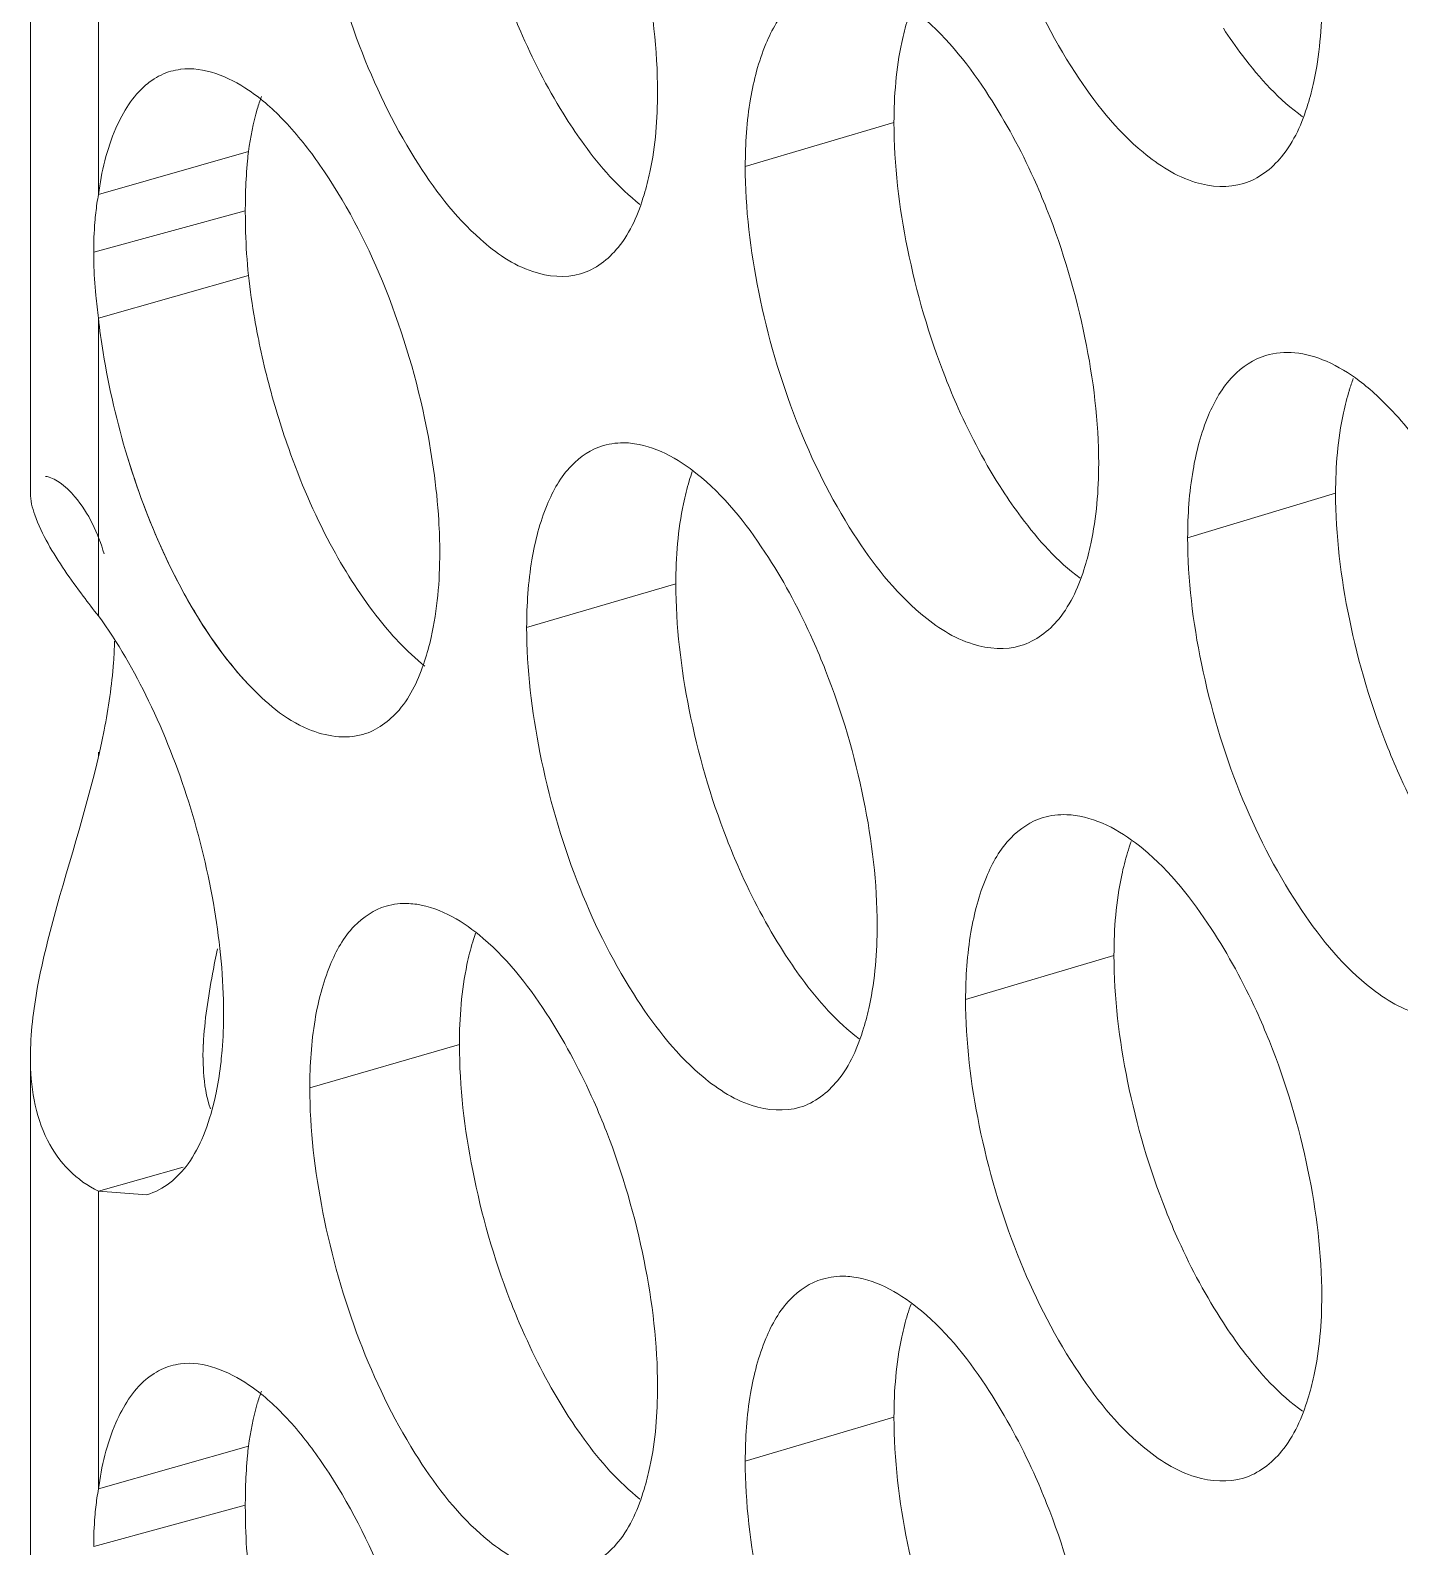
# Model space of a CAD drawing. Header units: millimetres. Extents: x 1177 to 4147, y 93 to 2194.
# Drawn here: x 2491.77 to 2500.1, y 1006.65 to 1015.88 of the extents above; entities that cross this region are included whole.
import ezdxf

# ---------------------------------------------------------------- set-up
doc = ezdxf.new("R2010")
doc.units = ezdxf.units.MM
doc.header["$LTSCALE"] = 0.1
doc.layers.get('0').update_dxf_attribs({"lineweight": 13})
doc.layers.add('标注', color=251, linetype='Continuous', lineweight=9)

# ---------------------------------------------------------------- blocks, each defined once
blk = doc.blocks.new('02')
for p, q in [((4328.801, 1038.5), (4328.801, 1044.845)), ((4329.392, 1041.095), (4329.392, 1043.682)), ((4329.392, 1037.432), (4329.392, 1040.019)), ((4328.801, 1027.25), (4328.801, 1033.595)), ((4329.392, 1029.845), (4329.392, 1032.432))]:
    blk.add_line(p, q)
at = {"layer": '标注'}
for p, q in [((4336.303, 1041.719), (4335.011, 1041.338)), ((4330.695, 1041.467), (4329.392, 1041.095)), ((4330.695, 1041.467), (4329.392, 1041.095)), ((4330.668, 1040.953), (4329.351, 1040.594)), ((4330.668, 1040.953), (4329.351, 1040.594)), ((4330.695, 1040.391), (4329.392, 1040.019)), ((4330.695, 1040.391), (4329.392, 1040.019)), ((4340.139, 1038.499), (4338.854, 1038.112)), ((4334.408, 1037.71), (4333.112, 1037.333)), ((4334.408, 1037.71), (4333.112, 1037.333)), ((4329.392, 1036.21), (4329.392, 1036.248)), ((4338.214, 1034.482), (4336.925, 1034.098)), ((4338.214, 1034.482), (4336.925, 1034.098)), ((4332.528, 1033.707), (4331.228, 1033.332)), ((4330.127, 1032.641), (4329.392, 1032.432)), ((4329.392, 1032.432), (4329.813, 1032.402)), ((4336.303, 1030.469), (4335.011, 1030.088)), ((4330.695, 1030.217), (4329.392, 1029.845)), ((4330.668, 1029.703), (4329.351, 1029.344))]:
    blk.add_line(p, q, dxfattribs=at)
for centre, radius, start, end in [((4330.173, 1041.636), 0.55, 97.1735, 105.9366), ((4330.173, 1041.636), 0.55, 97.1735, 105.9366), ((4331.697, 1040.679), 2.342, 169.768, 173.6853), ((4331.697, 1040.679), 2.342, 169.768, 173.6853), ((4335.848, 1040.955), 5.18, 178.0496, 180.0207), ((4335.848, 1040.955), 5.18, 178.0496, 180.0207), ((4336.345, 1040.954), 5.677, 180.0086, 181.863), ((4336.345, 1040.954), 5.677, 180.0086, 181.863), ((4336.687, 1040.966), 6.02, 181.871, 185.483), ((4336.687, 1040.966), 6.02, 181.871, 185.483), ((4336.712, 1041.054), 6.053, 186.2893, 189.956), ((4336.712, 1041.054), 6.053, 186.2893, 189.956), ((4333.9, 1040.641), 4.55, 185.3339, 187.8588), ((4333.9, 1040.641), 4.55, 185.3339, 187.8588), ((4342.076, 1038.831), 1.903, 159.5485, 162.781), ((4336.39, 1038.039), 1.95, 160.5892, 163.1153), ((4336.39, 1038.039), 1.95, 160.5892, 163.1153), ((4340.165, 1034.812), 1.918, 159.8933, 162.8914), ((4340.165, 1034.812), 1.918, 159.8933, 162.8914), ((4334.526, 1034.033), 1.966, 160.9402, 163.2288), ((4332.677, 1033.598), 2.377, 177.2621, 180.0726), ((4338.27, 1030.798), 1.933, 160.2403, 163.0029), ((4330.173, 1030.386), 0.55, 97.1735, 105.9366), ((4331.697, 1029.429), 2.342, 169.768, 173.6853), ((4335.848, 1029.705), 5.18, 178.0496, 180.0207), ((4336.345, 1029.704), 5.677, 180.0086, 181.863), ((4336.687, 1029.716), 6.02, 181.871, 185.483)]:
    blk.add_arc(centre, radius, start, end, dxfattribs=at)
for points, knots in [([(4336.925, 1045.348), (4336.925, 1044.981), (4337.018, 1044.225), (4337.335, 1043.142), (4337.812, 1042.191), (4338.234, 1041.655), (4338.467, 1041.461)], [0, 0, 0, 0, 0.256988, 0.530284, 0.787246, 1, 1, 1, 1]), ([(4331.228, 1044.582), (4331.228, 1044.219), (4331.318, 1043.47), (4331.622, 1042.395), (4332.079, 1041.445), (4332.485, 1040.905), (4332.711, 1040.705)], [0, 0, 0, 0, 0.256731, 0.529807, 0.786809, 1, 1, 1, 1]), ([(4334.249, 1041.985), (4334.249, 1042.352), (4334.157, 1043.108), (4333.946, 1043.838), (4333.805, 1044.201)], [0, 0, 0, 0, 0.48467, 1, 1, 1, 1]), ([(4335.681, 1042.919), (4335.576, 1042.888), (4335.362, 1042.744), (4335.16, 1042.379), (4335.035, 1041.897), (4335.011, 1041.535), (4335.011, 1041.338)], [0, 0, 0, 0, 0.18233, 0.402579, 0.67547, 1, 1, 1, 1]), ([(4337.128, 1041.95), (4336.963, 1042.204), (4336.645, 1042.62), (4336.171, 1042.906), (4335.955, 1042.937)], [0, 0, 0, 0, 0.581214, 1, 1, 1, 1]), ([(4332.967, 1042.739), (4333.001, 1042.65), (4333.141, 1042.311), (4333.311, 1041.985), (4333.455, 1041.757)], [0, 0, 0, 0, 0.260931, 1, 1, 1, 1]), ([(4339.899, 1041.879), (4339.919, 1041.944), (4339.995, 1042.236), (4340.019, 1042.54), (4340.019, 1042.773)], [0, 0, 0, 0, 0.225563, 1, 1, 1, 1]), ([(4336.421, 1042.614), (4336.401, 1042.549), (4336.327, 1042.256), (4336.303, 1041.952), (4336.303, 1041.719)], [0, 0, 0, 0, 0.225225, 1, 1, 1, 1]), ([(4339.164, 1042.539), (4339.217, 1042.458), (4339.414, 1042.176), (4339.651, 1041.915), (4339.853, 1041.77)], [0, 0, 0, 0, 0.279659, 1, 1, 1, 1]), ([(4331.316, 1041.35), (4331.223, 1041.484), (4331.035, 1041.722), (4330.662, 1042.059), (4330.309, 1042.208), (4330.104, 1042.183)], [0, 0, 0, 0, 0.320968, 0.5929, 1, 1, 1, 1]), ([(4331.316, 1041.35), (4331.223, 1041.484), (4331.035, 1041.722), (4330.662, 1042.059), (4330.309, 1042.208), (4330.104, 1042.183)], [0, 0, 0, 0, 0.320968, 0.5929, 1, 1, 1, 1]), ([(4330.022, 1042.166), (4329.963, 1042.149), (4329.887, 1042.111), (4329.821, 1042.06), (4329.805, 1042.047)], [0, 0, 0, 0, 0.740858, 1, 1, 1, 1]), ([(4330.022, 1042.166), (4329.963, 1042.149), (4329.887, 1042.111), (4329.821, 1042.06), (4329.805, 1042.047)], [0, 0, 0, 0, 0.740858, 1, 1, 1, 1]), ([(4329.805, 1042.047), (4329.689, 1041.948), (4329.497, 1041.636), (4329.419, 1041.292), (4329.392, 1041.095)], [0, 0, 0, 0, 0.434523, 1, 1, 1, 1]), ([(4329.805, 1042.047), (4329.689, 1041.948), (4329.497, 1041.636), (4329.419, 1041.292), (4329.392, 1041.095)], [0, 0, 0, 0, 0.434523, 1, 1, 1, 1]), ([(4330.808, 1041.946), (4330.795, 1041.91), (4330.744, 1041.753), (4330.712, 1041.592), (4330.695, 1041.467)], [0, 0, 0, 0, 0.232223, 1, 1, 1, 1]), ([(4330.808, 1041.946), (4330.795, 1041.91), (4330.744, 1041.753), (4330.712, 1041.592), (4330.695, 1041.467)], [0, 0, 0, 0, 0.232223, 1, 1, 1, 1]), ([(4334.132, 1041.092), (4334.152, 1041.157), (4334.226, 1041.449), (4334.249, 1041.752), (4334.249, 1041.985)], [0, 0, 0, 0, 0.225161, 1, 1, 1, 1]), ([(4337.629, 1040.97), (4337.594, 1041.059), (4337.45, 1041.397), (4337.276, 1041.722), (4337.128, 1041.95)], [0, 0, 0, 0, 0.26065, 1, 1, 1, 1]), ([(4339.34, 1041.19), (4339.469, 1041.229), (4339.727, 1041.429), (4339.848, 1041.716), (4339.899, 1041.879)], [0, 0, 0, 0, 0.441719, 1, 1, 1, 1]), ([(4333.455, 1041.757), (4333.505, 1041.679), (4333.689, 1041.407), (4333.909, 1041.154), (4334.096, 1041.008)], [0, 0, 0, 0, 0.278486, 1, 1, 1, 1]), ([(4336.303, 1041.719), (4336.303, 1041.352), (4336.395, 1040.596), (4336.607, 1039.866), (4336.75, 1039.503)], [0, 0, 0, 0, 0.484764, 1, 1, 1, 1]), ([(4330.695, 1041.467), (4330.692, 1041.44), (4330.68, 1041.328), (4330.674, 1041.216), (4330.671, 1041.131)], [0, 0, 0, 0, 0.242582, 1, 1, 1, 1]), ([(4330.695, 1041.467), (4330.692, 1041.44), (4330.68, 1041.328), (4330.674, 1041.216), (4330.671, 1041.131)], [0, 0, 0, 0, 0.242582, 1, 1, 1, 1]), ([(4338.467, 1041.461), (4338.602, 1041.349), (4338.872, 1041.173), (4339.207, 1041.149), (4339.34, 1041.19)], [0, 0, 0, 0, 0.557203, 1, 1, 1, 1]), ([(4332.225, 1039.15), (4332.14, 1039.557), (4331.905, 1040.323), (4331.535, 1041.037), (4331.316, 1041.35)], [0, 0, 0, 0, 0.521078, 1, 1, 1, 1]), ([(4332.225, 1039.15), (4332.14, 1039.557), (4331.905, 1040.323), (4331.535, 1041.037), (4331.316, 1041.35)], [0, 0, 0, 0, 0.521078, 1, 1, 1, 1]), ([(4335.011, 1041.338), (4335.011, 1040.972), (4335.103, 1040.217), (4335.417, 1039.135), (4335.888, 1038.184), (4336.305, 1037.647), (4336.536, 1037.451)], [0, 0, 0, 0, 0.257025, 0.530351, 0.787311, 1, 1, 1, 1]), ([(4333.581, 1040.405), (4333.709, 1040.442), (4333.965, 1040.643), (4334.083, 1040.929), (4334.132, 1041.092)], [0, 0, 0, 0, 0.438663, 1, 1, 1, 1]), ([(4329.369, 1040.936), (4329.366, 1040.909), (4329.355, 1040.795), (4329.351, 1040.681), (4329.351, 1040.594)], [0, 0, 0, 0, 0.240746, 1, 1, 1, 1]), ([(4329.369, 1040.936), (4329.366, 1040.909), (4329.355, 1040.795), (4329.351, 1040.681), (4329.351, 1040.594)], [0, 0, 0, 0, 0.240746, 1, 1, 1, 1]), ([(4338.081, 1038.756), (4338.081, 1039.122), (4337.987, 1039.878), (4337.773, 1040.607), (4337.629, 1040.97)], [0, 0, 0, 0, 0.484593, 1, 1, 1, 1]), ([(4332.711, 1040.705), (4332.843, 1040.587), (4333.109, 1040.399), (4333.448, 1040.366), (4333.581, 1040.405)], [0, 0, 0, 0, 0.561342, 1, 1, 1, 1]), ([(4329.351, 1040.594), (4329.351, 1040.563), (4329.353, 1040.438), (4329.36, 1040.313), (4329.369, 1040.218)], [0, 0, 0, 0, 0.242279, 1, 1, 1, 1]), ([(4329.351, 1040.594), (4329.351, 1040.563), (4329.353, 1040.438), (4329.36, 1040.313), (4329.369, 1040.218)], [0, 0, 0, 0, 0.242279, 1, 1, 1, 1]), ([(4329.392, 1040.019), (4329.403, 1039.92), (4329.459, 1039.512), (4329.554, 1039.11), (4329.644, 1038.812)], [0, 0, 0, 0, 0.243528, 1, 1, 1, 1]), ([(4329.392, 1040.019), (4329.403, 1039.92), (4329.459, 1039.512), (4329.554, 1039.11), (4329.644, 1038.812)], [0, 0, 0, 0, 0.243528, 1, 1, 1, 1]), ([(4330.75, 1040.007), (4330.762, 1039.939), (4330.815, 1039.661), (4330.885, 1039.387), (4330.947, 1039.184)], [0, 0, 0, 0, 0.247361, 1, 1, 1, 1]), ([(4330.75, 1040.007), (4330.762, 1039.939), (4330.815, 1039.661), (4330.885, 1039.387), (4330.947, 1039.184)], [0, 0, 0, 0, 0.247361, 1, 1, 1, 1]), ([(4341.005, 1038.734), (4340.894, 1038.902), (4340.692, 1039.168), (4340.368, 1039.473), (4340.08, 1039.651), (4339.797, 1039.734), (4339.613, 1039.72), (4339.532, 1039.695)], [0, 0, 0, 0, 0.324474, 0.533713, 0.711862, 0.863947, 1, 1, 1, 1]), ([(4339.532, 1039.695), (4339.425, 1039.663), (4339.21, 1039.518), (4339.005, 1039.153), (4338.879, 1038.671), (4338.854, 1038.308), (4338.854, 1038.112)], [0, 0, 0, 0, 0.183968, 0.404776, 0.677031, 1, 1, 1, 1]), ([(4336.75, 1039.503), (4336.785, 1039.414), (4336.926, 1039.076), (4337.099, 1038.751), (4337.246, 1038.524)], [0, 0, 0, 0, 0.260758, 1, 1, 1, 1]), ([(4340.259, 1039.394), (4340.239, 1039.329), (4340.164, 1039.037), (4340.139, 1038.733), (4340.139, 1038.499)], [0, 0, 0, 0, 0.225492, 1, 1, 1, 1]), ([(4330.947, 1039.184), (4330.977, 1039.084), (4331.104, 1038.699), (4331.264, 1038.324), (4331.406, 1038.058)], [0, 0, 0, 0, 0.257432, 1, 1, 1, 1]), ([(4330.947, 1039.184), (4330.977, 1039.084), (4331.104, 1038.699), (4331.264, 1038.324), (4331.406, 1038.058)], [0, 0, 0, 0, 0.257432, 1, 1, 1, 1]), ([(4332.357, 1037.982), (4332.357, 1038.075), (4332.344, 1038.467), (4332.287, 1038.857), (4332.225, 1039.15)], [0, 0, 0, 0, 0.236743, 1, 1, 1, 1]), ([(4332.357, 1037.982), (4332.357, 1038.075), (4332.344, 1038.467), (4332.287, 1038.857), (4332.225, 1039.15)], [0, 0, 0, 0, 0.236743, 1, 1, 1, 1]), ([(4333.779, 1038.913), (4333.673, 1038.882), (4333.461, 1038.738), (4333.26, 1038.374), (4333.136, 1037.892), (4333.112, 1037.529), (4333.112, 1037.333)], [0, 0, 0, 0, 0.181499, 0.401469, 0.674683, 1, 1, 1, 1]), ([(4333.779, 1038.913), (4333.673, 1038.882), (4333.461, 1038.738), (4333.26, 1038.374), (4333.136, 1037.892), (4333.112, 1037.529), (4333.112, 1037.333)], [0, 0, 0, 0, 0.181499, 0.401469, 0.674683, 1, 1, 1, 1]), ([(4334.048, 1038.929), (4334.025, 1038.933), (4333.935, 1038.941), (4333.843, 1038.931), (4333.779, 1038.913)], [0, 0, 0, 0, 0.259359, 1, 1, 1, 1]), ([(4334.048, 1038.929), (4334.025, 1038.933), (4333.935, 1038.941), (4333.843, 1038.931), (4333.779, 1038.913)], [0, 0, 0, 0, 0.259359, 1, 1, 1, 1]), ([(4335.213, 1037.939), (4335.049, 1038.194), (4334.734, 1038.61), (4334.263, 1038.898), (4334.048, 1038.929)], [0, 0, 0, 0, 0.582011, 1, 1, 1, 1]), ([(4335.213, 1037.939), (4335.049, 1038.194), (4334.734, 1038.61), (4334.263, 1038.898), (4334.048, 1038.929)], [0, 0, 0, 0, 0.582011, 1, 1, 1, 1]), ([(4329.644, 1038.812), (4329.675, 1038.712), (4329.801, 1038.327), (4329.962, 1037.952), (4330.104, 1037.686)], [0, 0, 0, 0, 0.257377, 1, 1, 1, 1]), ([(4329.644, 1038.812), (4329.762, 1038.425), (4330.041, 1037.724), (4330.459, 1037.087), (4330.696, 1036.836)], [0, 0, 0, 0, 0.540054, 1, 1, 1, 1]), ([(4328.932, 1038.645), (4328.974, 1038.64), (4329.073, 1038.59), (4329.281, 1038.385), (4329.389, 1038.149), (4329.441, 1037.971)], [0, 0, 0, 0, 0.148198, 0.361925, 1, 1, 1, 1]), ([(4337.962, 1037.862), (4337.982, 1037.927), (4338.056, 1038.219), (4338.081, 1038.523), (4338.081, 1038.756)], [0, 0, 0, 0, 0.225428, 1, 1, 1, 1]), ([(4334.524, 1038.605), (4334.505, 1038.54), (4334.431, 1038.247), (4334.408, 1037.944), (4334.408, 1037.71)], [0, 0, 0, 0, 0.225092, 1, 1, 1, 1]), ([(4334.524, 1038.605), (4334.505, 1038.54), (4334.431, 1038.247), (4334.408, 1037.944), (4334.408, 1037.71)], [0, 0, 0, 0, 0.225092, 1, 1, 1, 1]), ([(4337.246, 1038.524), (4337.297, 1038.444), (4337.491, 1038.165), (4337.721, 1037.907), (4337.919, 1037.761)], [0, 0, 0, 0, 0.279282, 1, 1, 1, 1]), ([(4328.954, 1038.061), (4328.91, 1038.141), (4328.841, 1038.281), (4328.801, 1038.436), (4328.801, 1038.5)], [0, 0, 0, 0, 0.58968, 1, 1, 1, 1]), ([(4340.139, 1038.499), (4340.139, 1038.133), (4340.233, 1037.376), (4340.448, 1036.647), (4340.593, 1036.286)], [0, 0, 0, 0, 0.484687, 1, 1, 1, 1]), ([(4329.392, 1037.432), (4329.347, 1037.489), (4329.191, 1037.691), (4329.044, 1037.901), (4328.954, 1038.061)], [0, 0, 0, 0, 0.283462, 1, 1, 1, 1]), ([(4331.406, 1038.058), (4331.522, 1037.842), (4331.761, 1037.459), (4332.068, 1037.123), (4332.228, 1036.996)], [0, 0, 0, 0, 0.545672, 1, 1, 1, 1]), ([(4331.406, 1038.058), (4331.522, 1037.842), (4331.761, 1037.459), (4332.068, 1037.123), (4332.228, 1036.996)], [0, 0, 0, 0, 0.545672, 1, 1, 1, 1]), ([(4338.854, 1038.112), (4338.854, 1037.746), (4338.948, 1036.989), (4339.268, 1035.907), (4339.749, 1034.957), (4340.174, 1034.422), (4340.408, 1034.229)], [0, 0, 0, 0, 0.256797, 0.52993, 0.786916, 1, 1, 1, 1]), ([(4332.225, 1037.039), (4332.248, 1037.107), (4332.331, 1037.414), (4332.357, 1037.735), (4332.357, 1037.982)], [0, 0, 0, 0, 0.223003, 1, 1, 1, 1]), ([(4332.225, 1037.039), (4332.248, 1037.107), (4332.331, 1037.414), (4332.357, 1037.735), (4332.357, 1037.982)], [0, 0, 0, 0, 0.223003, 1, 1, 1, 1]), ([(4335.709, 1036.958), (4335.674, 1037.047), (4335.532, 1037.385), (4335.36, 1037.711), (4335.213, 1037.939)], [0, 0, 0, 0, 0.260737, 1, 1, 1, 1]), ([(4335.709, 1036.958), (4335.674, 1037.047), (4335.532, 1037.385), (4335.36, 1037.711), (4335.213, 1037.939)], [0, 0, 0, 0, 0.260737, 1, 1, 1, 1]), ([(4337.405, 1037.174), (4337.534, 1037.212), (4337.791, 1037.412), (4337.911, 1037.699), (4337.962, 1037.862)], [0, 0, 0, 0, 0.440715, 1, 1, 1, 1]), ([(4330.104, 1037.686), (4330.148, 1037.604), (4330.32, 1037.303), (4330.523, 1037.02), (4330.696, 1036.836)], [0, 0, 0, 0, 0.271397, 1, 1, 1, 1]), ([(4334.408, 1037.71), (4334.408, 1037.344), (4334.499, 1036.587), (4334.709, 1035.857), (4334.851, 1035.494)], [0, 0, 0, 0, 0.484802, 1, 1, 1, 1]), ([(4334.408, 1037.71), (4334.408, 1037.344), (4334.499, 1036.587), (4334.709, 1035.857), (4334.851, 1035.494)], [0, 0, 0, 0, 0.484802, 1, 1, 1, 1]), ([(4330.479, 1033.983), (4330.479, 1034.282), (4330.418, 1034.903), (4330.199, 1035.816), (4329.861, 1036.677), (4329.56, 1037.202), (4329.392, 1037.432)], [0, 0, 0, 0, 0.24518, 0.507954, 0.766556, 1, 1, 1, 1]), ([(4333.112, 1037.333), (4333.112, 1036.968), (4333.203, 1036.216), (4333.511, 1035.138), (4333.976, 1034.187), (4334.388, 1033.649), (4334.616, 1033.451)], [0, 0, 0, 0, 0.25688, 0.530083, 0.787064, 1, 1, 1, 1]), ([(4333.112, 1037.333), (4333.112, 1036.968), (4333.203, 1036.216), (4333.511, 1035.138), (4333.976, 1034.187), (4334.388, 1033.649), (4334.616, 1033.451)], [0, 0, 0, 0, 0.25688, 0.530083, 0.787064, 1, 1, 1, 1]), ([(4336.536, 1037.451), (4336.67, 1037.338), (4336.938, 1037.16), (4337.272, 1037.134), (4337.405, 1037.174)], [0, 0, 0, 0, 0.558251, 1, 1, 1, 1]), ([(4329.532, 1037.212), (4329.531, 1037.15), (4329.518, 1036.89), (4329.479, 1036.632), (4329.441, 1036.438)], [0, 0, 0, 0, 0.238404, 1, 1, 1, 1]), ([(4331.69, 1036.402), (4331.811, 1036.437), (4332.057, 1036.619), (4332.175, 1036.888), (4332.225, 1037.039)], [0, 0, 0, 0, 0.441393, 1, 1, 1, 1]), ([(4331.69, 1036.402), (4331.811, 1036.437), (4332.057, 1036.619), (4332.175, 1036.888), (4332.225, 1037.039)], [0, 0, 0, 0, 0.441393, 1, 1, 1, 1]), ([(4336.157, 1034.743), (4336.157, 1035.11), (4336.065, 1035.866), (4335.852, 1036.595), (4335.709, 1036.958)], [0, 0, 0, 0, 0.484632, 1, 1, 1, 1]), ([(4336.157, 1034.743), (4336.157, 1035.11), (4336.065, 1035.866), (4335.852, 1036.595), (4335.709, 1036.958)], [0, 0, 0, 0, 0.484632, 1, 1, 1, 1]), ([(4330.696, 1036.836), (4330.844, 1036.68), (4331.132, 1036.424), (4331.537, 1036.358), (4331.69, 1036.402)], [0, 0, 0, 0, 0.574979, 1, 1, 1, 1]), ([(4330.696, 1036.836), (4330.844, 1036.68), (4331.132, 1036.424), (4331.537, 1036.358), (4331.69, 1036.402)], [0, 0, 0, 0, 0.574979, 1, 1, 1, 1]), ([(4329.441, 1036.438), (4329.339, 1035.919), (4329.098, 1035.188), (4328.856, 1034.246), (4328.801, 1033.801), (4328.801, 1033.595)], [0, 0, 0, 0, 0.543055, 0.787808, 1, 1, 1, 1]), ([(4340.593, 1036.286), (4340.628, 1036.197), (4340.773, 1035.859), (4340.948, 1035.535), (4341.097, 1035.308)], [0, 0, 0, 0, 0.260583, 1, 1, 1, 1]), ([(4337.599, 1035.68), (4337.493, 1035.648), (4337.279, 1035.504), (4337.075, 1035.139), (4336.95, 1034.657), (4336.925, 1034.294), (4336.925, 1034.098)], [0, 0, 0, 0, 0.183153, 0.403682, 0.676253, 1, 1, 1, 1]), ([(4337.599, 1035.68), (4337.493, 1035.648), (4337.279, 1035.504), (4337.075, 1035.139), (4336.95, 1034.657), (4336.925, 1034.294), (4336.925, 1034.098)], [0, 0, 0, 0, 0.183153, 0.403682, 0.676253, 1, 1, 1, 1]), ([(4337.876, 1035.699), (4337.853, 1035.702), (4337.76, 1035.71), (4337.665, 1035.7), (4337.599, 1035.68)], [0, 0, 0, 0, 0.259249, 1, 1, 1, 1]), ([(4337.876, 1035.699), (4337.853, 1035.702), (4337.76, 1035.71), (4337.665, 1035.7), (4337.599, 1035.68)], [0, 0, 0, 0, 0.259249, 1, 1, 1, 1]), ([(4339.059, 1034.715), (4338.893, 1034.968), (4338.571, 1035.385), (4338.094, 1035.669), (4337.876, 1035.699)], [0, 0, 0, 0, 0.580424, 1, 1, 1, 1]), ([(4339.059, 1034.715), (4338.893, 1034.968), (4338.571, 1035.385), (4338.094, 1035.669), (4337.876, 1035.699)], [0, 0, 0, 0, 0.580424, 1, 1, 1, 1]), ([(4334.851, 1035.494), (4334.885, 1035.405), (4335.026, 1035.067), (4335.197, 1034.741), (4335.343, 1034.513)], [0, 0, 0, 0, 0.260845, 1, 1, 1, 1]), ([(4334.851, 1035.494), (4334.885, 1035.405), (4335.026, 1035.067), (4335.197, 1034.741), (4335.343, 1034.513)], [0, 0, 0, 0, 0.260845, 1, 1, 1, 1]), ([(4338.332, 1035.377), (4338.312, 1035.312), (4338.238, 1035.019), (4338.214, 1034.715), (4338.214, 1034.482)], [0, 0, 0, 0, 0.225358, 1, 1, 1, 1]), ([(4338.332, 1035.377), (4338.312, 1035.312), (4338.238, 1035.019), (4338.214, 1034.715), (4338.214, 1034.482)], [0, 0, 0, 0, 0.225358, 1, 1, 1, 1]), ([(4331.891, 1034.91), (4331.787, 1034.88), (4331.575, 1034.737), (4331.375, 1034.374), (4331.252, 1033.892), (4331.228, 1033.529), (4331.228, 1033.332)], [0, 0, 0, 0, 0.180661, 0.40035, 0.673891, 1, 1, 1, 1]), ([(4332.157, 1034.926), (4332.134, 1034.929), (4332.046, 1034.938), (4331.955, 1034.929), (4331.891, 1034.91)], [0, 0, 0, 0, 0.259416, 1, 1, 1, 1]), ([(4333.312, 1033.933), (4333.15, 1034.188), (4332.839, 1034.604), (4332.371, 1034.894), (4332.157, 1034.926)], [0, 0, 0, 0, 0.582814, 1, 1, 1, 1]), ([(4336.039, 1033.85), (4336.059, 1033.914), (4336.133, 1034.207), (4336.157, 1034.51), (4336.157, 1034.743)], [0, 0, 0, 0, 0.225294, 1, 1, 1, 1]), ([(4336.039, 1033.85), (4336.059, 1033.914), (4336.133, 1034.207), (4336.157, 1034.51), (4336.157, 1034.743)], [0, 0, 0, 0, 0.225294, 1, 1, 1, 1]), ([(4339.564, 1033.736), (4339.528, 1033.825), (4339.384, 1034.162), (4339.208, 1034.487), (4339.059, 1034.715)], [0, 0, 0, 0, 0.260562, 1, 1, 1, 1]), ([(4339.564, 1033.736), (4339.528, 1033.825), (4339.384, 1034.162), (4339.208, 1034.487), (4339.059, 1034.715)], [0, 0, 0, 0, 0.260562, 1, 1, 1, 1]), ([(4332.643, 1034.601), (4332.624, 1034.536), (4332.551, 1034.243), (4332.528, 1033.94), (4332.528, 1033.707)], [0, 0, 0, 0, 0.22496, 1, 1, 1, 1]), ([(4330.426, 1034.539), (4330.411, 1034.467), (4330.357, 1034.193), (4330.313, 1033.916), (4330.304, 1033.711)], [0, 0, 0, 0, 0.264477, 1, 1, 1, 1]), ([(4335.343, 1034.513), (4335.393, 1034.434), (4335.582, 1034.159), (4335.807, 1033.903), (4336, 1033.757)], [0, 0, 0, 0, 0.27889, 1, 1, 1, 1]), ([(4335.343, 1034.513), (4335.393, 1034.434), (4335.582, 1034.159), (4335.807, 1033.903), (4336, 1033.757)], [0, 0, 0, 0, 0.27889, 1, 1, 1, 1]), ([(4338.214, 1034.482), (4338.214, 1034.115), (4338.307, 1033.359), (4338.52, 1032.629), (4338.664, 1032.267)], [0, 0, 0, 0, 0.484725, 1, 1, 1, 1]), ([(4338.214, 1034.482), (4338.214, 1034.115), (4338.307, 1033.359), (4338.52, 1032.629), (4338.664, 1032.267)], [0, 0, 0, 0, 0.484725, 1, 1, 1, 1]), ([(4340.408, 1034.229), (4340.545, 1034.117), (4340.818, 1033.941), (4341.155, 1033.919), (4341.29, 1033.96)], [0, 0, 0, 0, 0.55656, 1, 1, 1, 1]), ([(4336.925, 1034.098), (4336.925, 1033.731), (4337.018, 1032.975), (4337.335, 1031.892), (4337.812, 1030.941), (4338.234, 1030.405), (4338.467, 1030.211)], [0, 0, 0, 0, 0.256988, 0.530284, 0.787246, 1, 1, 1, 1]), ([(4336.925, 1034.098), (4336.925, 1033.731), (4337.018, 1032.975), (4337.335, 1031.892), (4337.812, 1030.941), (4338.234, 1030.405), (4338.467, 1030.211)], [0, 0, 0, 0, 0.256988, 0.530284, 0.787246, 1, 1, 1, 1]), ([(4330.457, 1033.557), (4330.46, 1033.591), (4330.474, 1033.733), (4330.479, 1033.875), (4330.479, 1033.983)], [0, 0, 0, 0, 0.240443, 1, 1, 1, 1]), ([(4333.805, 1032.951), (4333.77, 1033.04), (4333.629, 1033.379), (4333.458, 1033.705), (4333.312, 1033.933)], [0, 0, 0, 0, 0.260824, 1, 1, 1, 1]), ([(4335.486, 1033.162), (4335.613, 1033.2), (4335.87, 1033.4), (4335.989, 1033.687), (4336.039, 1033.85)], [0, 0, 0, 0, 0.439697, 1, 1, 1, 1]), ([(4335.486, 1033.162), (4335.613, 1033.2), (4335.87, 1033.4), (4335.989, 1033.687), (4336.039, 1033.85)], [0, 0, 0, 0, 0.439697, 1, 1, 1, 1]), ([(4332.528, 1033.707), (4332.528, 1033.34), (4332.618, 1032.583), (4332.827, 1031.852), (4332.967, 1031.489)], [0, 0, 0, 0, 0.484841, 1, 1, 1, 1]), ([(4340.019, 1031.523), (4340.019, 1031.889), (4339.925, 1032.645), (4339.709, 1033.374), (4339.564, 1033.736)], [0, 0, 0, 0, 0.484554, 1, 1, 1, 1]), ([(4340.019, 1031.523), (4340.019, 1031.889), (4339.925, 1032.645), (4339.709, 1033.374), (4339.564, 1033.736)], [0, 0, 0, 0, 0.484554, 1, 1, 1, 1]), ([(4328.801, 1033.595), (4328.8, 1033.35), (4328.855, 1032.983), (4329.123, 1032.604), (4329.299, 1032.478), (4329.392, 1032.432)], [0, 0, 0, 0, 0.536627, 0.771347, 1, 1, 1, 1]), ([(4330.301, 1033.595), (4330.301, 1033.554), (4330.306, 1033.404), (4330.329, 1033.252), (4330.365, 1033.15)], [0, 0, 0, 0, 0.274396, 1, 1, 1, 1]), ([(4330.401, 1033.225), (4330.407, 1033.251), (4330.43, 1033.361), (4330.447, 1033.472), (4330.457, 1033.557)], [0, 0, 0, 0, 0.239722, 1, 1, 1, 1]), ([(4334.616, 1033.451), (4334.749, 1033.335), (4335.016, 1033.152), (4335.353, 1033.123), (4335.486, 1033.162)], [0, 0, 0, 0, 0.55978, 1, 1, 1, 1]), ([(4334.616, 1033.451), (4334.749, 1033.335), (4335.016, 1033.152), (4335.353, 1033.123), (4335.486, 1033.162)], [0, 0, 0, 0, 0.55978, 1, 1, 1, 1]), ([(4331.228, 1033.332), (4331.228, 1032.969), (4331.318, 1032.22), (4331.622, 1031.145), (4332.079, 1030.195), (4332.485, 1029.655), (4332.711, 1029.455)], [0, 0, 0, 0, 0.256731, 0.529807, 0.786809, 1, 1, 1, 1]), ([(4329.813, 1032.402), (4329.956, 1032.443), (4330.159, 1032.614), (4330.317, 1032.926), (4330.376, 1033.12), (4330.401, 1033.225)], [0, 0, 0, 0, 0.426718, 0.691609, 1, 1, 1, 1]), ([(4334.249, 1030.735), (4334.249, 1031.102), (4334.157, 1031.858), (4333.946, 1032.588), (4333.805, 1032.951)], [0, 0, 0, 0, 0.48467, 1, 1, 1, 1]), ([(4338.664, 1032.267), (4338.699, 1032.178), (4338.842, 1031.841), (4339.016, 1031.516), (4339.164, 1031.289)], [0, 0, 0, 0, 0.260671, 1, 1, 1, 1]), ([(4338.664, 1032.267), (4338.699, 1032.178), (4338.842, 1031.841), (4339.016, 1031.516), (4339.164, 1031.289)], [0, 0, 0, 0, 0.260671, 1, 1, 1, 1]), ([(4335.681, 1031.669), (4335.576, 1031.638), (4335.362, 1031.494), (4335.16, 1031.129), (4335.035, 1030.647), (4335.011, 1030.285), (4335.011, 1030.088)], [0, 0, 0, 0, 0.18233, 0.402579, 0.67547, 1, 1, 1, 1]), ([(4335.955, 1031.687), (4335.931, 1031.69), (4335.84, 1031.699), (4335.747, 1031.688), (4335.681, 1031.669)], [0, 0, 0, 0, 0.259303, 1, 1, 1, 1]), ([(4337.128, 1030.7), (4336.963, 1030.954), (4336.645, 1031.37), (4336.171, 1031.656), (4335.955, 1031.687)], [0, 0, 0, 0, 0.581214, 1, 1, 1, 1]), ([(4332.967, 1031.489), (4333.001, 1031.4), (4333.141, 1031.061), (4333.311, 1030.735), (4333.455, 1030.507)], [0, 0, 0, 0, 0.260931, 1, 1, 1, 1]), ([(4339.899, 1030.629), (4339.919, 1030.694), (4339.995, 1030.986), (4340.019, 1031.29), (4340.019, 1031.523)], [0, 0, 0, 0, 0.225563, 1, 1, 1, 1]), ([(4339.899, 1030.629), (4339.919, 1030.694), (4339.995, 1030.986), (4340.019, 1031.29), (4340.019, 1031.523)], [0, 0, 0, 0, 0.225563, 1, 1, 1, 1]), ([(4336.421, 1031.364), (4336.401, 1031.299), (4336.327, 1031.006), (4336.303, 1030.702), (4336.303, 1030.469)], [0, 0, 0, 0, 0.225225, 1, 1, 1, 1]), ([(4339.164, 1031.289), (4339.217, 1031.208), (4339.414, 1030.926), (4339.651, 1030.665), (4339.853, 1030.52)], [0, 0, 0, 0, 0.279659, 1, 1, 1, 1]), ([(4339.164, 1031.289), (4339.217, 1031.208), (4339.414, 1030.926), (4339.651, 1030.665), (4339.853, 1030.52)], [0, 0, 0, 0, 0.279659, 1, 1, 1, 1]), ([(4330.022, 1030.916), (4329.963, 1030.899), (4329.887, 1030.861), (4329.821, 1030.81), (4329.805, 1030.797)], [0, 0, 0, 0, 0.740858, 1, 1, 1, 1]), ([(4331.316, 1030.1), (4331.223, 1030.234), (4331.035, 1030.472), (4330.662, 1030.809), (4330.309, 1030.958), (4330.104, 1030.933)], [0, 0, 0, 0, 0.320968, 0.5929, 1, 1, 1, 1]), ([(4329.805, 1030.797), (4329.689, 1030.698), (4329.497, 1030.386), (4329.419, 1030.042), (4329.392, 1029.845)], [0, 0, 0, 0, 0.434523, 1, 1, 1, 1]), ([(4330.808, 1030.696), (4330.795, 1030.66), (4330.744, 1030.503), (4330.712, 1030.342), (4330.695, 1030.217)], [0, 0, 0, 0, 0.232223, 1, 1, 1, 1]), ([(4334.132, 1029.842), (4334.152, 1029.907), (4334.226, 1030.199), (4334.249, 1030.502), (4334.249, 1030.735)], [0, 0, 0, 0, 0.225161, 1, 1, 1, 1]), ([(4337.629, 1029.72), (4337.594, 1029.809), (4337.45, 1030.147), (4337.276, 1030.472), (4337.128, 1030.7)], [0, 0, 0, 0, 0.26065, 1, 1, 1, 1]), ([(4339.34, 1029.94), (4339.469, 1029.979), (4339.727, 1030.179), (4339.848, 1030.466), (4339.899, 1030.629)], [0, 0, 0, 0, 0.441719, 1, 1, 1, 1]), ([(4339.34, 1029.94), (4339.469, 1029.979), (4339.727, 1030.179), (4339.848, 1030.466), (4339.899, 1030.629)], [0, 0, 0, 0, 0.441719, 1, 1, 1, 1]), ([(4333.455, 1030.507), (4333.505, 1030.429), (4333.689, 1030.157), (4333.909, 1029.904), (4334.096, 1029.758)], [0, 0, 0, 0, 0.278486, 1, 1, 1, 1]), ([(4336.303, 1030.469), (4336.303, 1030.102), (4336.395, 1029.346), (4336.607, 1028.616), (4336.75, 1028.253)], [0, 0, 0, 0, 0.484764, 1, 1, 1, 1]), ([(4330.695, 1030.217), (4330.692, 1030.19), (4330.68, 1030.078), (4330.674, 1029.966), (4330.671, 1029.881)], [0, 0, 0, 0, 0.242582, 1, 1, 1, 1]), ([(4338.467, 1030.211), (4338.602, 1030.099), (4338.872, 1029.923), (4339.207, 1029.899), (4339.34, 1029.94)], [0, 0, 0, 0, 0.557203, 1, 1, 1, 1]), ([(4338.467, 1030.211), (4338.602, 1030.099), (4338.872, 1029.923), (4339.207, 1029.899), (4339.34, 1029.94)], [0, 0, 0, 0, 0.557203, 1, 1, 1, 1]), ([(4332.225, 1027.9), (4332.14, 1028.307), (4331.905, 1029.073), (4331.535, 1029.787), (4331.316, 1030.1)], [0, 0, 0, 0, 0.521078, 1, 1, 1, 1]), ([(4335.011, 1030.088), (4335.011, 1029.722), (4335.103, 1028.967), (4335.417, 1027.885), (4335.888, 1026.934), (4336.305, 1026.397), (4336.536, 1026.201)], [0, 0, 0, 0, 0.257025, 0.530351, 0.787311, 1, 1, 1, 1]), ([(4333.581, 1029.155), (4333.709, 1029.192), (4333.965, 1029.393), (4334.083, 1029.679), (4334.132, 1029.842)], [0, 0, 0, 0, 0.438663, 1, 1, 1, 1]), ([(4329.369, 1029.686), (4329.366, 1029.659), (4329.355, 1029.545), (4329.351, 1029.431), (4329.351, 1029.344)], [0, 0, 0, 0, 0.240746, 1, 1, 1, 1]), ([(4338.081, 1027.506), (4338.081, 1027.872), (4337.987, 1028.628), (4337.773, 1029.357), (4337.629, 1029.72)], [0, 0, 0, 0, 0.484593, 1, 1, 1, 1]), ([(4332.711, 1029.455), (4332.843, 1029.337), (4333.109, 1029.149), (4333.448, 1029.116), (4333.581, 1029.155)], [0, 0, 0, 0, 0.561342, 1, 1, 1, 1])]:
    blk.add_open_spline(points, degree=3, knots=knots, dxfattribs=at)

msp = doc.modelspace()

# ---------------------------------------------------------------- block references
at = {"xscale": 0.7, "yscale": 0.7, "zscale": 0.7}
msp.add_blockref('02', (-538.3909, 286.1124), dxfattribs=at)

doc.saveas('drawing.dxf')
